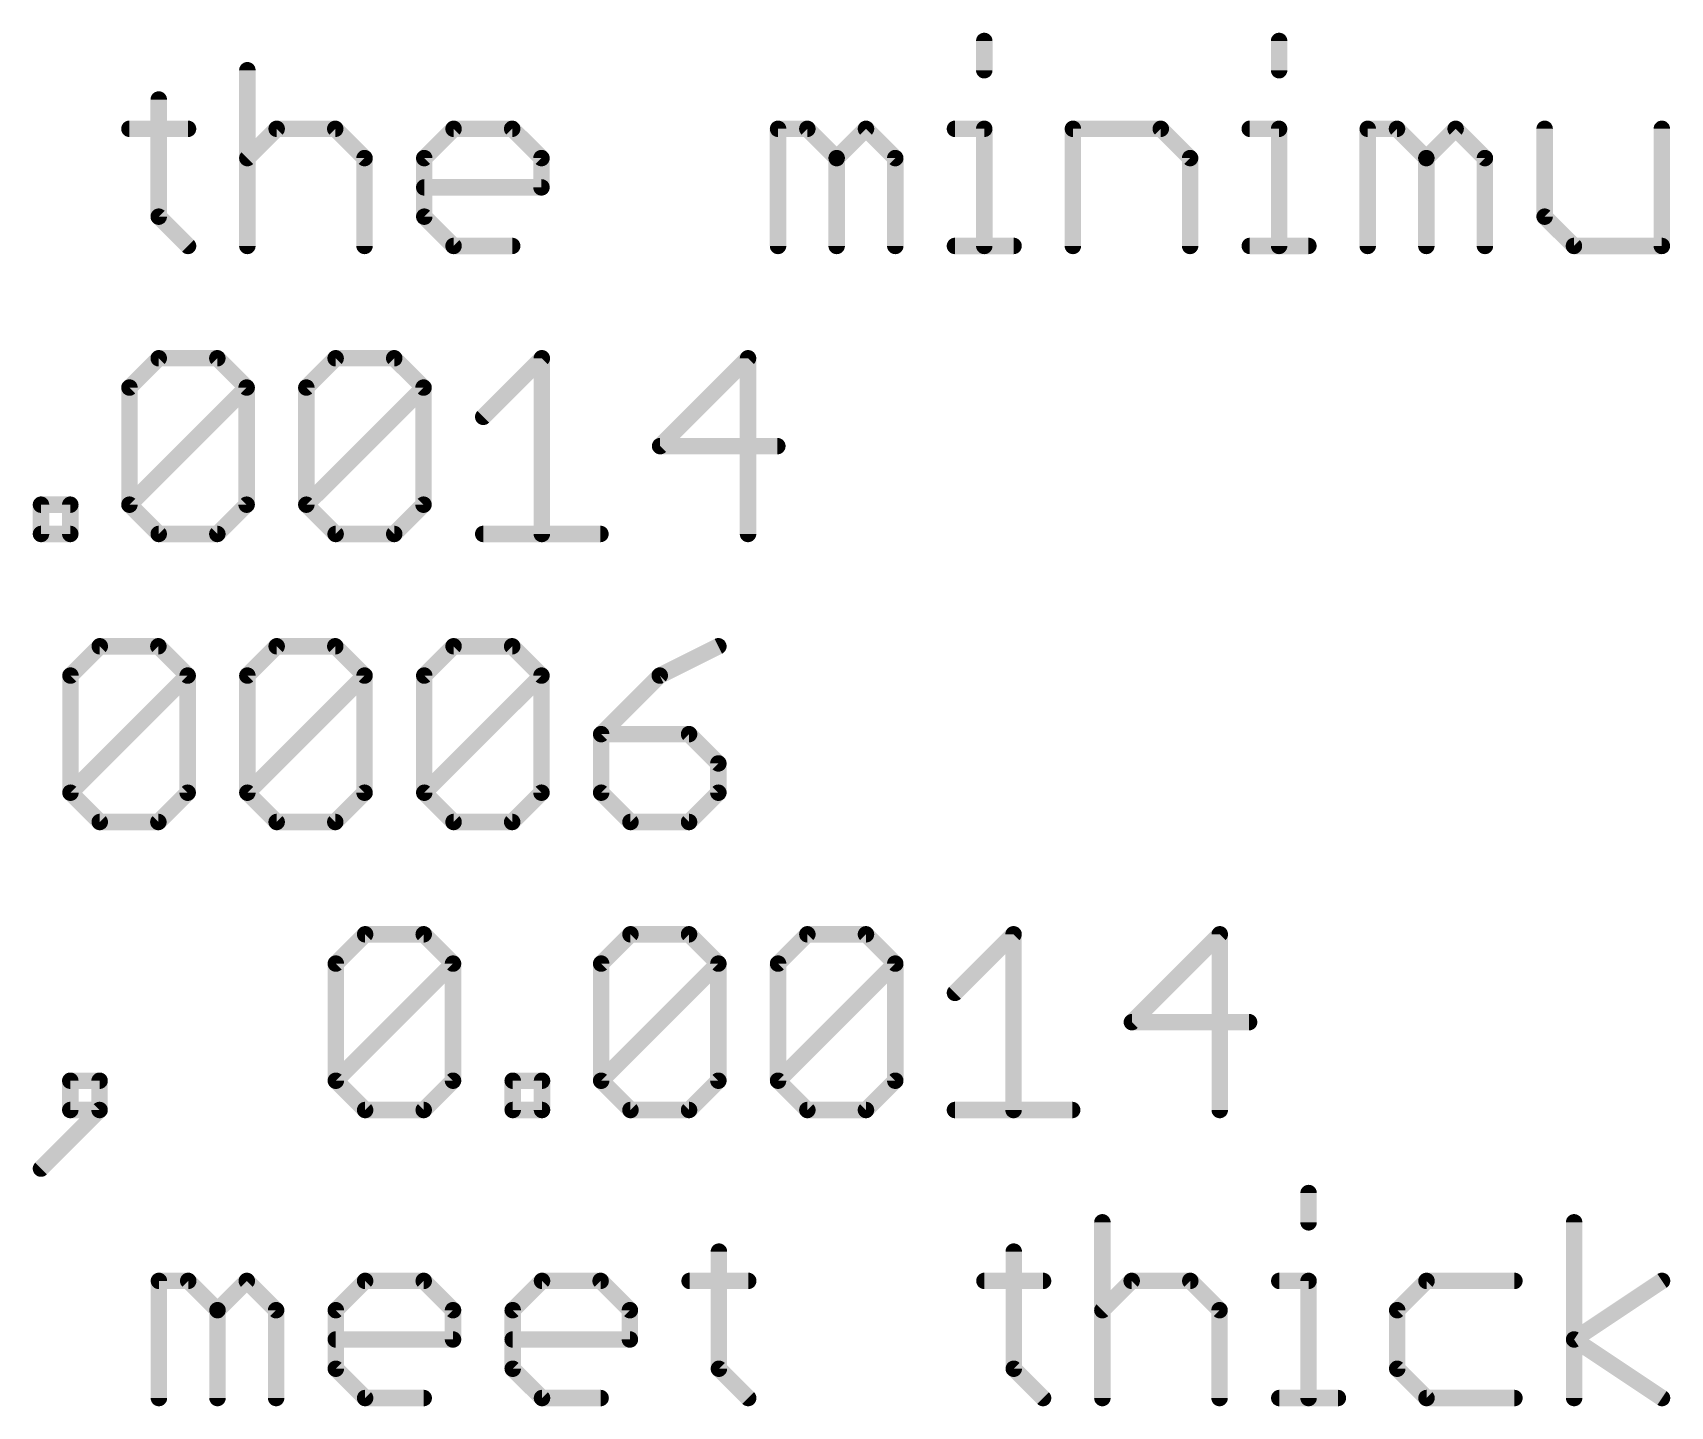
# Model space of a CAD drawing. Extents: x -1.41 to 8.41, y -3.01 to 3.01.
# Drawn here: x 5.012 to 5.609, y 1.555 to 2.056 of the extents above; entities that cross this region are included whole.
import ezdxf

# ---------------------------------------------------------------- set-up
doc = ezdxf.new("R2010")
doc.units = 0
doc.layers.add('52', color=253, linetype='CONTINUOUS')

msp = doc.modelspace()

# ---------------------------------------------------------------- linework, layer by layer
at = {"layer": '52', "const_width": 0.006}
for points in [[(5.358699, 2.05273), (5.358699, 2.042055)], [(5.466124, 2.05273), (5.466124, 2.042055)], [(5.090203, 2.042055), (5.090203, 1.978)], [(5.057909, 2.031379), (5.057909, 1.988676)], [(5.047234, 2.020703), (5.068585, 2.020703)], [(5.090203, 2.010027), (5.100879, 2.020703)], [(5.100879, 2.020703), (5.122231, 2.020703)], [(5.122231, 2.020703), (5.132907, 2.010027)], [(5.154658, 2.010027), (5.165334, 2.020703)], [(5.165334, 2.020703), (5.186686, 2.020703)], [(5.186686, 2.020703), (5.197362, 2.010027)], [(5.283568, 1.978), (5.283568, 2.020703)], [(5.283568, 2.020703), (5.294244, 2.020703)], [(5.294244, 2.020703), (5.30492, 2.010027)], [(5.30492, 2.010027), (5.315596, 2.020703)], [(5.315596, 2.020703), (5.326272, 2.010027)], [(5.348023, 2.020703), (5.358699, 2.020703)], [(5.358699, 2.020703), (5.358699, 1.978)], [(5.390993, 1.978), (5.390993, 2.020703)], [(5.390993, 2.020703), (5.423021, 2.020703)], [(5.423021, 2.020703), (5.433696, 2.010027)], [(5.455448, 2.020703), (5.466124, 2.020703)], [(5.466124, 2.020703), (5.466124, 1.978)], [(5.498418, 1.978), (5.498418, 2.020703)], [(5.498418, 2.020703), (5.509094, 2.020703)], [(5.509094, 2.020703), (5.51977, 2.010027)], [(5.51977, 2.010027), (5.530446, 2.020703)], [(5.530446, 2.020703), (5.541121, 2.010027)], [(5.562873, 2.020703), (5.562873, 1.988676)], [(5.605576, 1.978), (5.605576, 2.020703)], [(5.132907, 2.010027), (5.132907, 1.978)], [(5.154658, 1.988676), (5.154658, 2.010027)], [(5.197362, 2.010027), (5.197362, 1.999352)], [(5.30492, 2.010027), (5.30492, 1.978)], [(5.326272, 2.010027), (5.326272, 1.978)], [(5.433696, 2.010027), (5.433696, 1.978)], [(5.51977, 2.010027), (5.51977, 1.978)], [(5.541121, 2.010027), (5.541121, 1.978)], [(5.197362, 1.999352), (5.154658, 1.999352)], [(5.057909, 1.988676), (5.068585, 1.978)], [(5.165334, 1.978), (5.154658, 1.988676)], [(5.562873, 1.988676), (5.573549, 1.978)], [(5.186686, 1.978), (5.165334, 1.978)], [(5.348023, 1.978), (5.369375, 1.978)], [(5.455448, 1.978), (5.4768, 1.978)], [(5.573549, 1.978), (5.605576, 1.978)], [(5.047234, 1.926379), (5.057909, 1.937055)], [(5.057909, 1.937055), (5.079261, 1.937055)], [(5.079261, 1.937055), (5.089937, 1.926379)], [(5.111688, 1.926379), (5.122364, 1.937055)], [(5.122364, 1.937055), (5.143716, 1.937055)], [(5.143716, 1.937055), (5.154392, 1.926379)], [(5.176143, 1.915703), (5.197495, 1.937055)], [(5.197495, 1.937055), (5.197495, 1.873)], [(5.272626, 1.937055), (5.240598, 1.905027)], [(5.272626, 1.873), (5.272626, 1.937055)], [(5.047234, 1.883676), (5.047234, 1.926379)], [(5.047234, 1.883676), (5.089937, 1.926379)], [(5.089937, 1.926379), (5.089937, 1.883676)], [(5.111688, 1.883676), (5.111688, 1.926379)], [(5.111688, 1.883676), (5.154392, 1.926379)], [(5.154392, 1.926379), (5.154392, 1.883676)], [(5.240598, 1.905027), (5.283302, 1.905027)], [(5.015006, 1.873), (5.015006, 1.883676)], [(5.015006, 1.883676), (5.025682, 1.883676)], [(5.025682, 1.883676), (5.025682, 1.873)], [(5.057909, 1.873), (5.047234, 1.883676)], [(5.089937, 1.883676), (5.079261, 1.873)], [(5.122364, 1.873), (5.111688, 1.883676)], [(5.154392, 1.883676), (5.143716, 1.873)], [(5.025682, 1.873), (5.015006, 1.873)], [(5.079261, 1.873), (5.057909, 1.873)], [(5.143716, 1.873), (5.122364, 1.873)], [(5.176143, 1.873), (5.218847, 1.873)], [(5.025749, 1.821379), (5.036424, 1.832055)], [(5.036424, 1.832055), (5.057776, 1.832055)], [(5.057776, 1.832055), (5.068452, 1.821379)], [(5.090203, 1.821379), (5.100879, 1.832055)], [(5.100879, 1.832055), (5.122231, 1.832055)], [(5.122231, 1.832055), (5.132907, 1.821379)], [(5.154658, 1.821379), (5.165334, 1.832055)], [(5.165334, 1.832055), (5.186686, 1.832055)], [(5.186686, 1.832055), (5.197362, 1.821379)], [(5.261817, 1.832055), (5.240465, 1.821379)], [(5.025749, 1.778676), (5.025749, 1.821379)], [(5.025749, 1.778676), (5.068452, 1.821379)], [(5.068452, 1.821379), (5.068452, 1.778676)], [(5.090203, 1.778676), (5.090203, 1.821379)], [(5.090203, 1.778676), (5.132907, 1.821379)], [(5.132907, 1.821379), (5.132907, 1.778676)], [(5.154658, 1.778676), (5.154658, 1.821379)], [(5.154658, 1.778676), (5.197362, 1.821379)], [(5.197362, 1.821379), (5.197362, 1.778676)], [(5.240465, 1.821379), (5.219113, 1.800027)], [(5.219113, 1.800027), (5.219113, 1.778676)], [(5.251141, 1.800027), (5.219113, 1.800027)], [(5.261817, 1.789352), (5.251141, 1.800027)], [(5.261817, 1.778676), (5.261817, 1.789352)], [(5.036424, 1.768), (5.025749, 1.778676)], [(5.068452, 1.778676), (5.057776, 1.768)], [(5.100879, 1.768), (5.090203, 1.778676)], [(5.132907, 1.778676), (5.122231, 1.768)], [(5.165334, 1.768), (5.154658, 1.778676)], [(5.197362, 1.778676), (5.186686, 1.768)], [(5.219113, 1.778676), (5.229789, 1.768)], [(5.251141, 1.768), (5.261817, 1.778676)], [(5.057776, 1.768), (5.036424, 1.768)], [(5.122231, 1.768), (5.100879, 1.768)], [(5.186686, 1.768), (5.165334, 1.768)], [(5.229789, 1.768), (5.251141, 1.768)], [(5.122431, 1.716379), (5.133107, 1.727055)], [(5.133107, 1.727055), (5.154458, 1.727055)], [(5.154458, 1.727055), (5.165134, 1.716379)], [(5.219113, 1.716379), (5.229789, 1.727055)], [(5.229789, 1.727055), (5.251141, 1.727055)], [(5.251141, 1.727055), (5.261817, 1.716379)], [(5.283568, 1.716379), (5.294244, 1.727055)], [(5.294244, 1.727055), (5.315596, 1.727055)], [(5.315596, 1.727055), (5.326272, 1.716379)], [(5.348023, 1.705703), (5.369375, 1.727055)], [(5.369375, 1.727055), (5.369375, 1.663)], [(5.444506, 1.727055), (5.412478, 1.695027)], [(5.444506, 1.663), (5.444506, 1.727055)], [(5.122431, 1.673676), (5.122431, 1.716379)], [(5.122431, 1.673676), (5.165134, 1.716379)], [(5.165134, 1.716379), (5.165134, 1.673676)], [(5.219113, 1.673676), (5.219113, 1.716379)], [(5.219113, 1.673676), (5.261817, 1.716379)], [(5.261817, 1.716379), (5.261817, 1.673676)], [(5.283568, 1.673676), (5.283568, 1.716379)], [(5.283568, 1.673676), (5.326272, 1.716379)], [(5.326272, 1.716379), (5.326272, 1.673676)], [(5.412478, 1.695027), (5.455181, 1.695027)], [(5.036358, 1.673676), (5.025682, 1.673676)], [(5.025682, 1.673676), (5.025682, 1.663)], [(5.036358, 1.663), (5.036358, 1.673676)], [(5.133107, 1.663), (5.122431, 1.673676)], [(5.165134, 1.673676), (5.154458, 1.663)], [(5.186886, 1.663), (5.186886, 1.673676)], [(5.186886, 1.673676), (5.197562, 1.673676)], [(5.197562, 1.673676), (5.197562, 1.663)], [(5.229789, 1.663), (5.219113, 1.673676)], [(5.261817, 1.673676), (5.251141, 1.663)], [(5.294244, 1.663), (5.283568, 1.673676)], [(5.326272, 1.673676), (5.315596, 1.663)], [(5.015006, 1.641648), (5.036358, 1.663)], [(5.025682, 1.663), (5.036358, 1.663)], [(5.154458, 1.663), (5.133107, 1.663)], [(5.197562, 1.663), (5.186886, 1.663)], [(5.251141, 1.663), (5.229789, 1.663)], [(5.315596, 1.663), (5.294244, 1.663)], [(5.348023, 1.663), (5.390727, 1.663)], [(5.476867, 1.63273), (5.476867, 1.622055)], [(5.401736, 1.622055), (5.401736, 1.558)], [(5.573616, 1.558), (5.573616, 1.622055)], [(5.262017, 1.611379), (5.262017, 1.568676)], [(5.369442, 1.611379), (5.369442, 1.568676)], [(5.057976, 1.558), (5.057976, 1.600703)], [(5.057976, 1.600703), (5.068652, 1.600703)], [(5.068652, 1.600703), (5.079328, 1.590027)], [(5.079328, 1.590027), (5.090003, 1.600703)], [(5.090003, 1.600703), (5.100679, 1.590027)], [(5.122431, 1.590027), (5.133107, 1.600703)], [(5.133107, 1.600703), (5.154458, 1.600703)], [(5.154458, 1.600703), (5.165134, 1.590027)], [(5.186886, 1.590027), (5.197562, 1.600703)], [(5.197562, 1.600703), (5.218913, 1.600703)], [(5.218913, 1.600703), (5.229589, 1.590027)], [(5.251341, 1.600703), (5.272692, 1.600703)], [(5.358766, 1.600703), (5.380117, 1.600703)], [(5.401736, 1.590027), (5.412412, 1.600703)], [(5.412412, 1.600703), (5.433763, 1.600703)], [(5.433763, 1.600703), (5.444439, 1.590027)], [(5.466191, 1.600703), (5.476867, 1.600703)], [(5.476867, 1.600703), (5.476867, 1.558)], [(5.519836, 1.600703), (5.509161, 1.590027)], [(5.551864, 1.600703), (5.519836, 1.600703)], [(5.573616, 1.579352), (5.605643, 1.600703)], [(5.079328, 1.590027), (5.079328, 1.558)], [(5.100679, 1.590027), (5.100679, 1.558)], [(5.122431, 1.568676), (5.122431, 1.590027)], [(5.165134, 1.590027), (5.165134, 1.579352)], [(5.186886, 1.568676), (5.186886, 1.590027)], [(5.229589, 1.590027), (5.229589, 1.579352)], [(5.444439, 1.590027), (5.444439, 1.558)], [(5.509161, 1.590027), (5.509161, 1.568676)], [(5.165134, 1.579352), (5.122431, 1.579352)], [(5.229589, 1.579352), (5.186886, 1.579352)], [(5.605643, 1.558), (5.573616, 1.579352)], [(5.133107, 1.558), (5.122431, 1.568676)], [(5.197562, 1.558), (5.186886, 1.568676)], [(5.262017, 1.568676), (5.272692, 1.558)], [(5.369442, 1.568676), (5.380117, 1.558)], [(5.509161, 1.568676), (5.519836, 1.558)], [(5.154458, 1.558), (5.133107, 1.558)], [(5.218913, 1.558), (5.197562, 1.558)], [(5.466191, 1.558), (5.487542, 1.558)], [(5.519836, 1.558), (5.551864, 1.558)]]:
    msp.add_lwpolyline(points, dxfattribs=at)
at = {"layer": '52', "const_width": 0.003}
for points in [[(5.360199, 2.05273, 1), (5.357199, 2.05273)], [(5.467624, 2.05273, 1), (5.464624, 2.05273)], [(5.091703, 2.042055, 1), (5.088703, 2.042055)], [(5.357199, 2.042055, 1), (5.360199, 2.042055)], [(5.464624, 2.042055, 1), (5.467624, 2.042055)], [(5.059409, 2.031379, 1), (5.056409, 2.031379)], [(5.047234, 2.022203, 1), (5.047234, 2.019203)], [(5.068585, 2.019203, 1), (5.068585, 2.022203)], [(5.100879, 2.022203, 1), (5.100879, 2.019203)], [(5.10194, 2.019642, 1), (5.099819, 2.021764)], [(5.123291, 2.021764, 1), (5.12117, 2.019642)], [(5.122231, 2.019203, 1), (5.122231, 2.022203)], [(5.165334, 2.022203, 1), (5.165334, 2.019203)], [(5.166395, 2.019642, 1), (5.164273, 2.021764)], [(5.187746, 2.021764, 1), (5.185625, 2.019642)], [(5.186686, 2.019203, 1), (5.186686, 2.022203)], [(5.285068, 2.020703, 1), (5.282068, 2.020703)], [(5.283568, 2.022203, 1), (5.283568, 2.019203)], [(5.295305, 2.021764, 1), (5.293183, 2.019642)], [(5.294244, 2.019203, 1), (5.294244, 2.022203)], [(5.316656, 2.021764, 1), (5.314535, 2.019642)], [(5.316656, 2.019642, 1), (5.314535, 2.021764)], [(5.348023, 2.022203, 1), (5.348023, 2.019203)], [(5.360199, 2.020703, 1), (5.357199, 2.020703)], [(5.358699, 2.019203, 1), (5.358699, 2.022203)], [(5.392493, 2.020703, 1), (5.389493, 2.020703)], [(5.390993, 2.022203, 1), (5.390993, 2.019203)], [(5.424081, 2.021764, 1), (5.42196, 2.019642)], [(5.423021, 2.019203, 1), (5.423021, 2.022203)], [(5.455448, 2.022203, 1), (5.455448, 2.019203)], [(5.467624, 2.020703, 1), (5.464624, 2.020703)], [(5.466124, 2.019203, 1), (5.466124, 2.022203)], [(5.499918, 2.020703, 1), (5.496918, 2.020703)], [(5.498418, 2.022203, 1), (5.498418, 2.019203)], [(5.510155, 2.021764, 1), (5.508033, 2.019642)], [(5.509094, 2.019203, 1), (5.509094, 2.022203)], [(5.531506, 2.021764, 1), (5.529385, 2.019642)], [(5.531506, 2.019642, 1), (5.529385, 2.021764)], [(5.564373, 2.020703, 1), (5.561373, 2.020703)], [(5.607076, 2.020703, 1), (5.604076, 2.020703)], [(5.089143, 2.011088, 1), (5.091264, 2.008967)], [(5.134407, 2.010027, 1), (5.131407, 2.010027)], [(5.131846, 2.008967, 1), (5.133967, 2.011088)], [(5.156158, 2.010027, 1), (5.153158, 2.010027)], [(5.153598, 2.011088, 1), (5.155719, 2.008967)], [(5.198862, 2.010027, 1), (5.195862, 2.010027)], [(5.196301, 2.008967, 1), (5.198422, 2.011088)], [(5.30642, 2.010027, 1), (5.30342, 2.010027)], [(5.303859, 2.011088, 1), (5.305981, 2.008967)], [(5.303859, 2.008967, 1), (5.305981, 2.011088)], [(5.327772, 2.010027, 1), (5.324772, 2.010027)], [(5.325211, 2.008967, 1), (5.327332, 2.011088)], [(5.435196, 2.010027, 1), (5.432196, 2.010027)], [(5.432636, 2.008967, 1), (5.434757, 2.011088)], [(5.52127, 2.010027, 1), (5.51827, 2.010027)], [(5.518709, 2.011088, 1), (5.52083, 2.008967)], [(5.518709, 2.008967, 1), (5.52083, 2.011088)], [(5.542621, 2.010027, 1), (5.539621, 2.010027)], [(5.540061, 2.008967, 1), (5.542182, 2.011088)], [(5.154658, 2.000852, 1), (5.154658, 1.997852)], [(5.195862, 1.999352, 1), (5.198862, 1.999352)], [(5.197362, 1.997852, 1), (5.197362, 2.000852)], [(5.056409, 1.988676, 1), (5.059409, 1.988676)], [(5.05897, 1.989736, 1), (5.056849, 1.987615)], [(5.153158, 1.988676, 1), (5.156158, 1.988676)], [(5.155719, 1.989736, 1), (5.153598, 1.987615)], [(5.561373, 1.988676, 1), (5.564373, 1.988676)], [(5.563934, 1.989736, 1), (5.561813, 1.987615)], [(5.165334, 1.9795, 1), (5.165334, 1.9765)], [(5.186686, 1.9765, 1), (5.186686, 1.9795)], [(5.348023, 1.9795, 1), (5.348023, 1.9765)], [(5.369375, 1.9765, 1), (5.369375, 1.9795)], [(5.455448, 1.9795, 1), (5.455448, 1.9765)], [(5.4768, 1.9765, 1), (5.4768, 1.9795)], [(5.573549, 1.9795, 1), (5.573549, 1.9765)], [(5.605576, 1.9765, 1), (5.605576, 1.9795)], [(5.067524, 1.976939, 1), (5.069646, 1.979061)], [(5.088703, 1.978, 1), (5.091703, 1.978)], [(5.131407, 1.978, 1), (5.134407, 1.978)], [(5.164273, 1.976939, 1), (5.166395, 1.979061)], [(5.282068, 1.978, 1), (5.285068, 1.978)], [(5.30342, 1.978, 1), (5.30642, 1.978)], [(5.324772, 1.978, 1), (5.327772, 1.978)], [(5.357199, 1.978, 1), (5.360199, 1.978)], [(5.389493, 1.978, 1), (5.392493, 1.978)], [(5.432196, 1.978, 1), (5.435196, 1.978)], [(5.464624, 1.978, 1), (5.467624, 1.978)], [(5.496918, 1.978, 1), (5.499918, 1.978)], [(5.51827, 1.978, 1), (5.52127, 1.978)], [(5.539621, 1.978, 1), (5.542621, 1.978)], [(5.572488, 1.976939, 1), (5.57461, 1.979061)], [(5.604076, 1.978, 1), (5.607076, 1.978)], [(5.057909, 1.938555, 1), (5.057909, 1.935555)], [(5.05897, 1.935994, 1), (5.056849, 1.938115)], [(5.080321, 1.938115, 1), (5.0782, 1.935994)], [(5.079261, 1.935555, 1), (5.079261, 1.938555)], [(5.122364, 1.938555, 1), (5.122364, 1.935555)], [(5.123425, 1.935994, 1), (5.121304, 1.938115)], [(5.144776, 1.938115, 1), (5.142655, 1.935994)], [(5.143716, 1.935555, 1), (5.143716, 1.938555)], [(5.198995, 1.937055, 1), (5.195995, 1.937055)], [(5.198556, 1.935994, 1), (5.196434, 1.938115)], [(5.274126, 1.937055, 1), (5.271126, 1.937055)], [(5.273686, 1.935994, 1), (5.271565, 1.938115)], [(5.046173, 1.92744, 1), (5.048294, 1.925318)], [(5.048734, 1.926379, 1), (5.045734, 1.926379)], [(5.091437, 1.926379, 1), (5.088437, 1.926379)], [(5.090997, 1.925318, 1), (5.088876, 1.92744)], [(5.088876, 1.925318, 1), (5.090997, 1.92744)], [(5.113188, 1.926379, 1), (5.110188, 1.926379)], [(5.110628, 1.92744, 1), (5.112749, 1.925318)], [(5.155892, 1.926379, 1), (5.152892, 1.926379)], [(5.155452, 1.925318, 1), (5.153331, 1.92744)], [(5.153331, 1.925318, 1), (5.155452, 1.92744)], [(5.175083, 1.916764, 1), (5.177204, 1.914642)], [(5.240598, 1.906527, 1), (5.240598, 1.903527)], [(5.239538, 1.906088, 1), (5.241659, 1.903967)], [(5.283302, 1.903527, 1), (5.283302, 1.906527)], [(5.016506, 1.883676, 1), (5.013506, 1.883676)], [(5.015006, 1.885176, 1), (5.015006, 1.882176)], [(5.027182, 1.883676, 1), (5.024182, 1.883676)], [(5.025682, 1.882176, 1), (5.025682, 1.885176)], [(5.048294, 1.884736, 1), (5.046173, 1.882615)], [(5.046173, 1.884736, 1), (5.048294, 1.882615)], [(5.090997, 1.882615, 1), (5.088876, 1.884736)], [(5.112749, 1.884736, 1), (5.110628, 1.882615)], [(5.110628, 1.884736, 1), (5.112749, 1.882615)], [(5.155452, 1.882615, 1), (5.153331, 1.884736)], [(5.045734, 1.883676, 1), (5.048734, 1.883676)], [(5.088437, 1.883676, 1), (5.091437, 1.883676)], [(5.110188, 1.883676, 1), (5.113188, 1.883676)], [(5.152892, 1.883676, 1), (5.155892, 1.883676)], [(5.015006, 1.8745, 1), (5.015006, 1.8715)], [(5.013506, 1.873, 1), (5.016506, 1.873)], [(5.024182, 1.873, 1), (5.027182, 1.873)], [(5.025682, 1.8715, 1), (5.025682, 1.8745)], [(5.057909, 1.8745, 1), (5.057909, 1.8715)], [(5.056849, 1.871939, 1), (5.05897, 1.874061)], [(5.0782, 1.874061, 1), (5.080321, 1.871939)], [(5.079261, 1.8715, 1), (5.079261, 1.8745)], [(5.122364, 1.8745, 1), (5.122364, 1.8715)], [(5.121304, 1.871939, 1), (5.123425, 1.874061)], [(5.142655, 1.874061, 1), (5.144776, 1.871939)], [(5.143716, 1.8715, 1), (5.143716, 1.8745)], [(5.176143, 1.8745, 1), (5.176143, 1.8715)], [(5.195995, 1.873, 1), (5.198995, 1.873)], [(5.218847, 1.8715, 1), (5.218847, 1.8745)], [(5.271126, 1.873, 1), (5.274126, 1.873)], [(5.036424, 1.833555, 1), (5.036424, 1.830555)], [(5.037485, 1.830994, 1), (5.035364, 1.833115)], [(5.058836, 1.833115, 1), (5.056715, 1.830994)], [(5.057776, 1.830555, 1), (5.057776, 1.833555)], [(5.100879, 1.833555, 1), (5.100879, 1.830555)], [(5.10194, 1.830994, 1), (5.099819, 1.833115)], [(5.123291, 1.833115, 1), (5.12117, 1.830994)], [(5.122231, 1.830555, 1), (5.122231, 1.833555)], [(5.165334, 1.833555, 1), (5.165334, 1.830555)], [(5.166395, 1.830994, 1), (5.164273, 1.833115)], [(5.187746, 1.833115, 1), (5.185625, 1.830994)], [(5.186686, 1.830555, 1), (5.186686, 1.833555)], [(5.262487, 1.830713, 1), (5.261146, 1.833396)], [(5.024688, 1.82244, 1), (5.026809, 1.820318)], [(5.027249, 1.821379, 1), (5.024249, 1.821379)], [(5.069952, 1.821379, 1), (5.066952, 1.821379)], [(5.069512, 1.820318, 1), (5.067391, 1.82244)], [(5.067391, 1.820318, 1), (5.069512, 1.82244)], [(5.091703, 1.821379, 1), (5.088703, 1.821379)], [(5.089143, 1.82244, 1), (5.091264, 1.820318)], [(5.134407, 1.821379, 1), (5.131407, 1.821379)], [(5.133967, 1.820318, 1), (5.131846, 1.82244)], [(5.131846, 1.820318, 1), (5.133967, 1.82244)], [(5.156158, 1.821379, 1), (5.153158, 1.821379)], [(5.153598, 1.82244, 1), (5.155719, 1.820318)], [(5.198862, 1.821379, 1), (5.195862, 1.821379)], [(5.198422, 1.820318, 1), (5.196301, 1.82244)], [(5.196301, 1.820318, 1), (5.198422, 1.82244)], [(5.239794, 1.822721, 1), (5.241136, 1.820037)], [(5.241526, 1.820318, 1), (5.239404, 1.82244)], [(5.220613, 1.800027, 1), (5.217613, 1.800027)], [(5.219113, 1.801527, 1), (5.219113, 1.798527)], [(5.218053, 1.801088, 1), (5.220174, 1.798967)], [(5.252201, 1.801088, 1), (5.25008, 1.798967)], [(5.251141, 1.798527, 1), (5.251141, 1.801527)], [(5.263317, 1.789352, 1), (5.260317, 1.789352)], [(5.260756, 1.788291, 1), (5.262877, 1.790412)], [(5.026809, 1.779736, 1), (5.024688, 1.777615)], [(5.024688, 1.779736, 1), (5.026809, 1.777615)], [(5.024249, 1.778676, 1), (5.027249, 1.778676)], [(5.066952, 1.778676, 1), (5.069952, 1.778676)], [(5.069512, 1.777615, 1), (5.067391, 1.779736)], [(5.088703, 1.778676, 1), (5.091703, 1.778676)], [(5.091264, 1.779736, 1), (5.089143, 1.777615)], [(5.089143, 1.779736, 1), (5.091264, 1.777615)], [(5.131407, 1.778676, 1), (5.134407, 1.778676)], [(5.133967, 1.777615, 1), (5.131846, 1.779736)], [(5.153158, 1.778676, 1), (5.156158, 1.778676)], [(5.155719, 1.779736, 1), (5.153598, 1.777615)], [(5.153598, 1.779736, 1), (5.155719, 1.777615)], [(5.195862, 1.778676, 1), (5.198862, 1.778676)], [(5.198422, 1.777615, 1), (5.196301, 1.779736)], [(5.217613, 1.778676, 1), (5.220613, 1.778676)], [(5.220174, 1.779736, 1), (5.218053, 1.777615)], [(5.260317, 1.778676, 1), (5.263317, 1.778676)], [(5.262877, 1.777615, 1), (5.260756, 1.779736)], [(5.036424, 1.7695, 1), (5.036424, 1.7665)], [(5.035364, 1.766939, 1), (5.037485, 1.769061)], [(5.056715, 1.769061, 1), (5.058836, 1.766939)], [(5.057776, 1.7665, 1), (5.057776, 1.7695)], [(5.100879, 1.7695, 1), (5.100879, 1.7665)], [(5.099819, 1.766939, 1), (5.10194, 1.769061)], [(5.12117, 1.769061, 1), (5.123291, 1.766939)], [(5.122231, 1.7665, 1), (5.122231, 1.7695)], [(5.165334, 1.7695, 1), (5.165334, 1.7665)], [(5.164273, 1.766939, 1), (5.166395, 1.769061)], [(5.185625, 1.769061, 1), (5.187746, 1.766939)], [(5.186686, 1.7665, 1), (5.186686, 1.7695)], [(5.229789, 1.7695, 1), (5.229789, 1.7665)], [(5.228728, 1.766939, 1), (5.23085, 1.769061)], [(5.25008, 1.769061, 1), (5.252201, 1.766939)], [(5.251141, 1.7665, 1), (5.251141, 1.7695)], [(5.133107, 1.728555, 1), (5.133107, 1.725555)], [(5.134167, 1.725994, 1), (5.132046, 1.728115)], [(5.155519, 1.728115, 1), (5.153398, 1.725994)], [(5.154458, 1.725555, 1), (5.154458, 1.728555)], [(5.229789, 1.728555, 1), (5.229789, 1.725555)], [(5.23085, 1.725994, 1), (5.228728, 1.728115)], [(5.252201, 1.728115, 1), (5.25008, 1.725994)], [(5.251141, 1.725555, 1), (5.251141, 1.728555)], [(5.294244, 1.728555, 1), (5.294244, 1.725555)], [(5.295305, 1.725994, 1), (5.293183, 1.728115)], [(5.316656, 1.728115, 1), (5.314535, 1.725994)], [(5.315596, 1.725555, 1), (5.315596, 1.728555)], [(5.370875, 1.727055, 1), (5.367875, 1.727055)], [(5.370436, 1.725994, 1), (5.368314, 1.728115)], [(5.446006, 1.727055, 1), (5.443006, 1.727055)], [(5.445566, 1.725994, 1), (5.443445, 1.728115)], [(5.123931, 1.716379, 1), (5.120931, 1.716379)], [(5.12137, 1.71744, 1), (5.123492, 1.715318)], [(5.166634, 1.716379, 1), (5.163634, 1.716379)], [(5.166195, 1.715318, 1), (5.164073, 1.71744)], [(5.164073, 1.715318, 1), (5.166195, 1.71744)], [(5.220613, 1.716379, 1), (5.217613, 1.716379)], [(5.218053, 1.71744, 1), (5.220174, 1.715318)], [(5.263317, 1.716379, 1), (5.260317, 1.716379)], [(5.262877, 1.715318, 1), (5.260756, 1.71744)], [(5.260756, 1.715318, 1), (5.262877, 1.71744)], [(5.285068, 1.716379, 1), (5.282068, 1.716379)], [(5.282508, 1.71744, 1), (5.284629, 1.715318)], [(5.327772, 1.716379, 1), (5.324772, 1.716379)], [(5.327332, 1.715318, 1), (5.325211, 1.71744)], [(5.325211, 1.715318, 1), (5.327332, 1.71744)], [(5.346963, 1.706764, 1), (5.349084, 1.704642)], [(5.412478, 1.696527, 1), (5.412478, 1.693527)], [(5.411418, 1.696088, 1), (5.413539, 1.693967)], [(5.455181, 1.693527, 1), (5.455181, 1.696527)], [(5.025682, 1.675176, 1), (5.025682, 1.672176)], [(5.027182, 1.673676, 1), (5.024182, 1.673676)], [(5.037858, 1.673676, 1), (5.034858, 1.673676)], [(5.036358, 1.672176, 1), (5.036358, 1.675176)], [(5.123492, 1.674736, 1), (5.12137, 1.672615)], [(5.166195, 1.672615, 1), (5.164073, 1.674736)], [(5.188386, 1.673676, 1), (5.185386, 1.673676)], [(5.186886, 1.675176, 1), (5.186886, 1.672176)], [(5.199062, 1.673676, 1), (5.196062, 1.673676)], [(5.197562, 1.672176, 1), (5.197562, 1.675176)], [(5.220174, 1.674736, 1), (5.218053, 1.672615)], [(5.262877, 1.672615, 1), (5.260756, 1.674736)], [(5.284629, 1.674736, 1), (5.282508, 1.672615)], [(5.327332, 1.672615, 1), (5.325211, 1.674736)], [(5.12137, 1.674736, 1), (5.123492, 1.672615)], [(5.120931, 1.673676, 1), (5.123931, 1.673676)], [(5.163634, 1.673676, 1), (5.166634, 1.673676)], [(5.217613, 1.673676, 1), (5.220613, 1.673676)], [(5.218053, 1.674736, 1), (5.220174, 1.672615)], [(5.260317, 1.673676, 1), (5.263317, 1.673676)], [(5.282068, 1.673676, 1), (5.285068, 1.673676)], [(5.282508, 1.674736, 1), (5.284629, 1.672615)], [(5.324772, 1.673676, 1), (5.327772, 1.673676)], [(5.025682, 1.6645, 1), (5.025682, 1.6615)], [(5.037418, 1.661939, 1), (5.035297, 1.664061)], [(5.036358, 1.6615, 1), (5.036358, 1.6645)], [(5.133107, 1.6645, 1), (5.133107, 1.6615)], [(5.132046, 1.661939, 1), (5.134167, 1.664061)], [(5.153398, 1.664061, 1), (5.155519, 1.661939)], [(5.154458, 1.6615, 1), (5.154458, 1.6645)], [(5.186886, 1.6645, 1), (5.186886, 1.6615)], [(5.197562, 1.6615, 1), (5.197562, 1.6645)], [(5.229789, 1.6645, 1), (5.229789, 1.6615)], [(5.228728, 1.661939, 1), (5.23085, 1.664061)], [(5.25008, 1.664061, 1), (5.252201, 1.661939)], [(5.251141, 1.6615, 1), (5.251141, 1.6645)], [(5.294244, 1.6645, 1), (5.294244, 1.6615)], [(5.293183, 1.661939, 1), (5.295305, 1.664061)], [(5.314535, 1.664061, 1), (5.316656, 1.661939)], [(5.315596, 1.6615, 1), (5.315596, 1.6645)], [(5.348023, 1.6645, 1), (5.348023, 1.6615)], [(5.390727, 1.6615, 1), (5.390727, 1.6645)], [(5.024182, 1.663, 1), (5.027182, 1.663)], [(5.034858, 1.663, 1), (5.037858, 1.663)], [(5.185386, 1.663, 1), (5.188386, 1.663)], [(5.196062, 1.663, 1), (5.199062, 1.663)], [(5.367875, 1.663, 1), (5.370875, 1.663)], [(5.443006, 1.663, 1), (5.446006, 1.663)], [(5.013945, 1.642709, 1), (5.016067, 1.640588)], [(5.478367, 1.63273, 1), (5.475367, 1.63273)], [(5.403236, 1.622055, 1), (5.400236, 1.622055)], [(5.475367, 1.622055, 1), (5.478367, 1.622055)], [(5.575116, 1.622055, 1), (5.572116, 1.622055)], [(5.263517, 1.611379, 1), (5.260517, 1.611379)], [(5.370942, 1.611379, 1), (5.367942, 1.611379)], [(5.059476, 1.600703, 1), (5.056476, 1.600703)], [(5.057976, 1.602203, 1), (5.057976, 1.599203)], [(5.069712, 1.601764, 1), (5.067591, 1.599642)], [(5.068652, 1.599203, 1), (5.068652, 1.602203)], [(5.091064, 1.601764, 1), (5.088943, 1.599642)], [(5.091064, 1.599642, 1), (5.088943, 1.601764)], [(5.133107, 1.602203, 1), (5.133107, 1.599203)], [(5.134167, 1.599642, 1), (5.132046, 1.601764)], [(5.155519, 1.601764, 1), (5.153398, 1.599642)], [(5.154458, 1.599203, 1), (5.154458, 1.602203)], [(5.197562, 1.602203, 1), (5.197562, 1.599203)], [(5.198622, 1.599642, 1), (5.196501, 1.601764)], [(5.219974, 1.601764, 1), (5.217853, 1.599642)], [(5.218913, 1.599203, 1), (5.218913, 1.602203)], [(5.251341, 1.602203, 1), (5.251341, 1.599203)], [(5.272692, 1.599203, 1), (5.272692, 1.602203)], [(5.358766, 1.602203, 1), (5.358766, 1.599203)], [(5.380117, 1.599203, 1), (5.380117, 1.602203)], [(5.412412, 1.602203, 1), (5.412412, 1.599203)], [(5.413472, 1.599642, 1), (5.411351, 1.601764)], [(5.434824, 1.601764, 1), (5.432703, 1.599642)], [(5.433763, 1.599203, 1), (5.433763, 1.602203)], [(5.466191, 1.602203, 1), (5.466191, 1.599203)], [(5.478367, 1.600703, 1), (5.475367, 1.600703)], [(5.476867, 1.599203, 1), (5.476867, 1.602203)], [(5.519836, 1.602203, 1), (5.519836, 1.599203)], [(5.520897, 1.599642, 1), (5.518776, 1.601764)], [(5.551864, 1.599203, 1), (5.551864, 1.602203)], [(5.606475, 1.599455, 1), (5.604811, 1.601951)], [(5.080828, 1.590027, 1), (5.077828, 1.590027)], [(5.102179, 1.590027, 1), (5.099179, 1.590027)], [(5.123931, 1.590027, 1), (5.120931, 1.590027)], [(5.166634, 1.590027, 1), (5.163634, 1.590027)], [(5.188386, 1.590027, 1), (5.185386, 1.590027)], [(5.231089, 1.590027, 1), (5.228089, 1.590027)], [(5.445939, 1.590027, 1), (5.442939, 1.590027)], [(5.510661, 1.590027, 1), (5.507661, 1.590027)], [(5.078267, 1.591088, 1), (5.080388, 1.588967)], [(5.078267, 1.588967, 1), (5.080388, 1.591088)], [(5.099618, 1.588967, 1), (5.10174, 1.591088)], [(5.12137, 1.591088, 1), (5.123492, 1.588967)], [(5.164073, 1.588967, 1), (5.166195, 1.591088)], [(5.185825, 1.591088, 1), (5.187947, 1.588967)], [(5.228528, 1.588967, 1), (5.23065, 1.591088)], [(5.400675, 1.591088, 1), (5.402797, 1.588967)], [(5.443378, 1.588967, 1), (5.4455, 1.591088)], [(5.5081, 1.591088, 1), (5.510221, 1.588967)], [(5.122431, 1.580852, 1), (5.122431, 1.577852)], [(5.165134, 1.577852, 1), (5.165134, 1.580852)], [(5.186886, 1.580852, 1), (5.186886, 1.577852)], [(5.229589, 1.577852, 1), (5.229589, 1.580852)], [(5.574448, 1.5806, 1), (5.572784, 1.578103)], [(5.572784, 1.5806, 1), (5.574448, 1.578103)], [(5.163634, 1.579352, 1), (5.166634, 1.579352)], [(5.228089, 1.579352, 1), (5.231089, 1.579352)], [(5.123492, 1.569736, 1), (5.12137, 1.567615)], [(5.120931, 1.568676, 1), (5.123931, 1.568676)], [(5.187947, 1.569736, 1), (5.185825, 1.567615)], [(5.185386, 1.568676, 1), (5.188386, 1.568676)], [(5.263077, 1.569736, 1), (5.260956, 1.567615)], [(5.260517, 1.568676, 1), (5.263517, 1.568676)], [(5.370502, 1.569736, 1), (5.368381, 1.567615)], [(5.367942, 1.568676, 1), (5.370942, 1.568676)], [(5.510221, 1.569736, 1), (5.5081, 1.567615)], [(5.507661, 1.568676, 1), (5.510661, 1.568676)], [(5.056476, 1.558, 1), (5.059476, 1.558)], [(5.077828, 1.558, 1), (5.080828, 1.558)], [(5.099179, 1.558, 1), (5.102179, 1.558)], [(5.133107, 1.5595, 1), (5.133107, 1.5565)], [(5.132046, 1.556939, 1), (5.134167, 1.559061)], [(5.154458, 1.5565, 1), (5.154458, 1.5595)], [(5.197562, 1.5595, 1), (5.197562, 1.5565)], [(5.196501, 1.556939, 1), (5.198622, 1.559061)], [(5.218913, 1.5565, 1), (5.218913, 1.5595)], [(5.271632, 1.556939, 1), (5.273753, 1.559061)], [(5.379057, 1.556939, 1), (5.381178, 1.559061)], [(5.400236, 1.558, 1), (5.403236, 1.558)], [(5.442939, 1.558, 1), (5.445939, 1.558)], [(5.466191, 1.5595, 1), (5.466191, 1.5565)], [(5.475367, 1.558, 1), (5.478367, 1.558)], [(5.487542, 1.5565, 1), (5.487542, 1.5595)], [(5.519836, 1.5595, 1), (5.519836, 1.5565)], [(5.518776, 1.556939, 1), (5.520897, 1.559061)], [(5.551864, 1.5565, 1), (5.551864, 1.5595)], [(5.572116, 1.558, 1), (5.575116, 1.558)], [(5.604811, 1.556752, 1), (5.606475, 1.559248)]]:
    msp.add_lwpolyline(points, format="xyb", dxfattribs=at)

doc.saveas('drawing.dxf')
